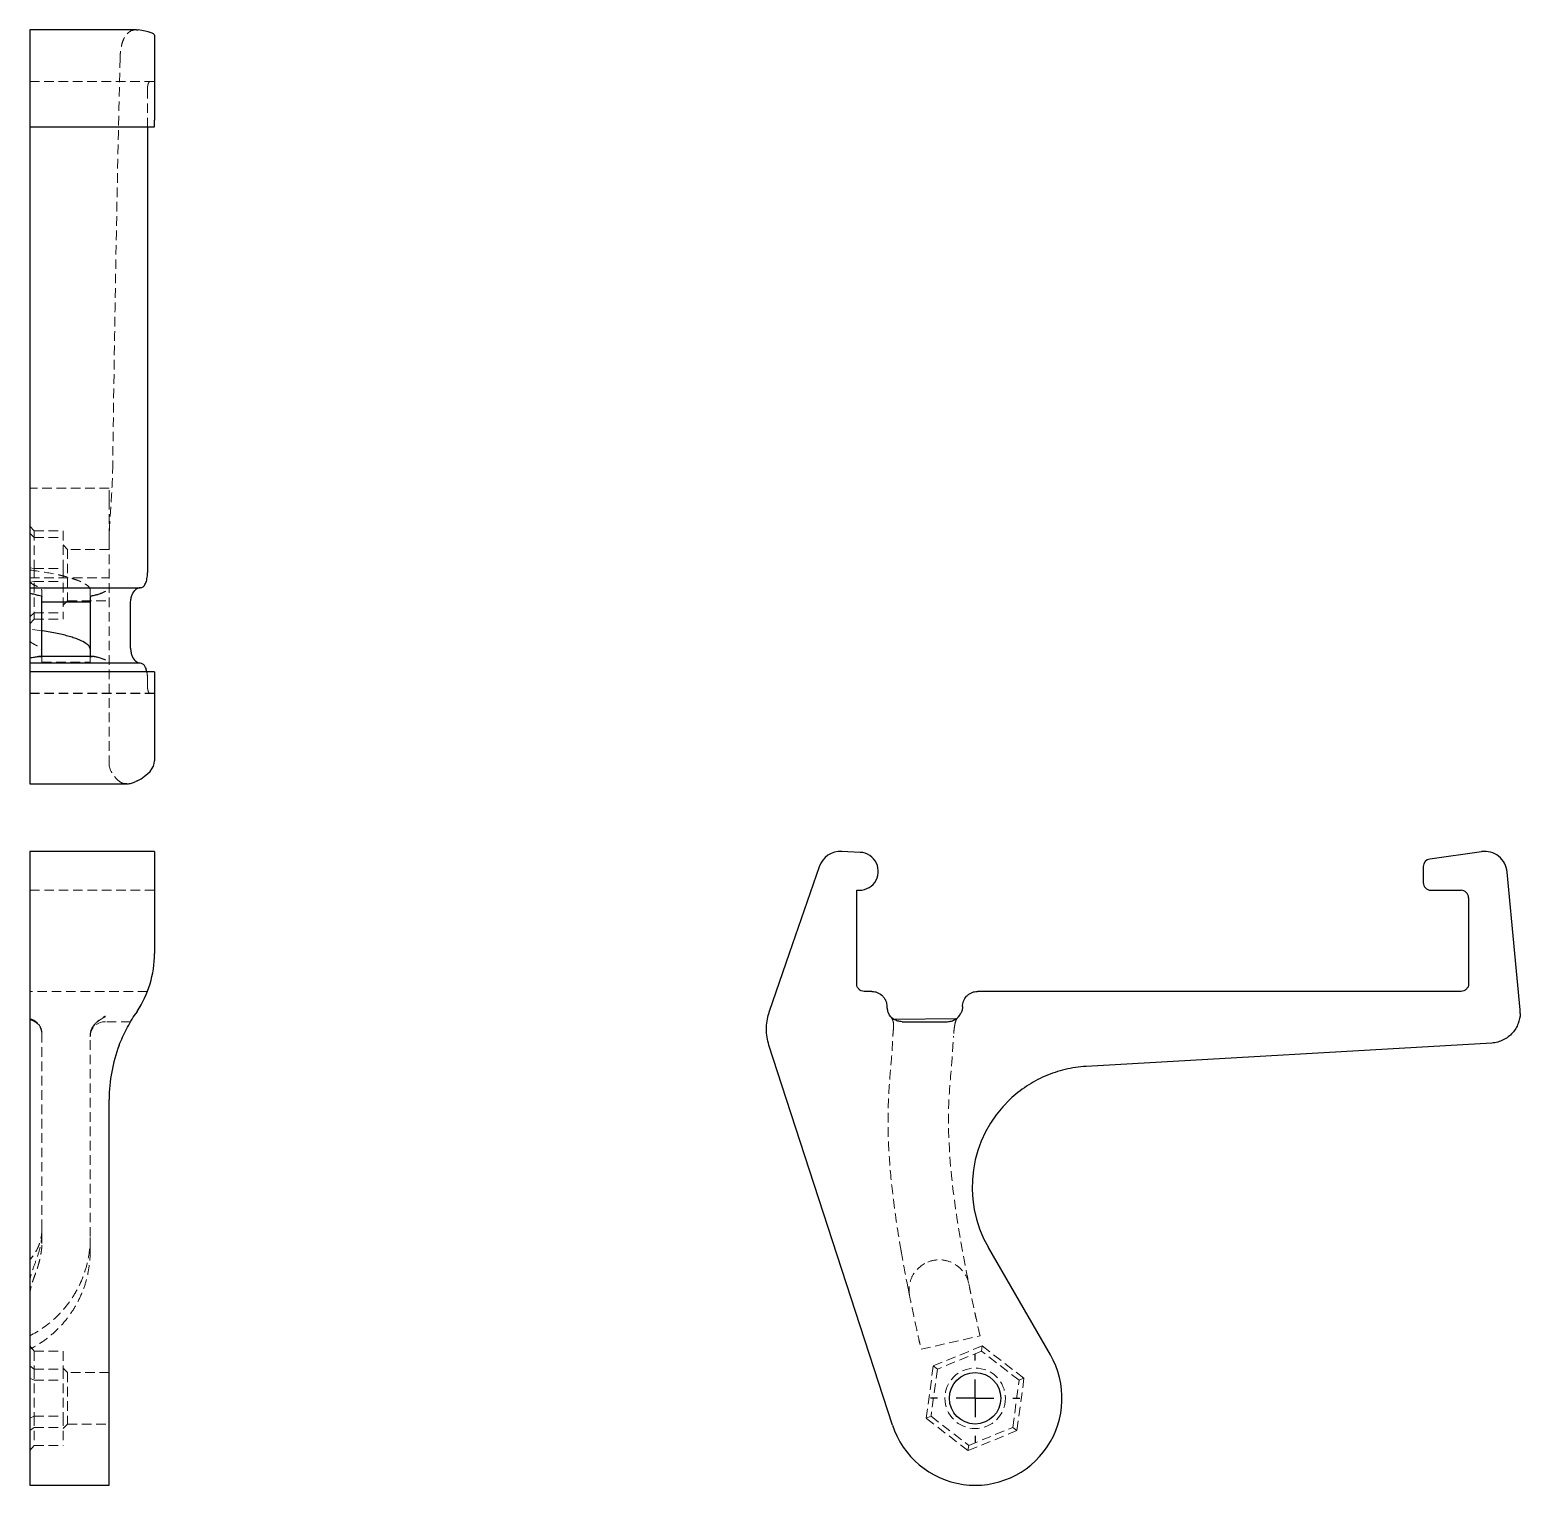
# Model space of a CAD drawing. Header units: millimetres. Extents: x 75 to 273, y 15 to 208.
import ezdxf

# ---------------------------------------------------------------- set-up
doc = ezdxf.new("R2010")
doc.units = ezdxf.units.MM
doc.linetypes.add('HIDDEN', pattern=[1.905, 1.27, -0.635])
doc.layers.add('10', color=7, linetype='Continuous')

# ---------------------------------------------------------------- blocks, each defined once
blk = doc.blocks.new('SW_CENTERMARKSYMBOL_0')
at = {"layer": '10', "color": 0}
for p, q in [((0, 5), (0, 5.91)), ((0, 0), (0, 2.5)), ((-5, 0), (-5.91, 0)), ((0, 0), (-2.5, 0)), ((0, 0), (0, -2.5)), ((0, 0), (2.5, 0)), ((5, 0), (5.91, 0)), ((0, -5), (0, -5.91))]:
    blk.add_line(p, q, dxfattribs=at)

msp = doc.modelspace()

# ---------------------------------------------------------------- linework, layer by layer
at = {"color": 7, "linetype": 'Continuous', "lineweight": 25}
for p, q in [((89.41, 208), (75.27, 208)), ((75.27, 208), (75.27, 207.98)), ((75.27, 207.98), (75.27, 206.28)), ((75.27, 206.28), (75.27, 202.86)), ((91.81, 207.29), (91.81, 206.28)), ((91.81, 206.28), (91.81, 202.86)), ((75.27, 202.86), (75.27, 196)), ((91.81, 202.86), (91.81, 196)), ((75.27, 196), (75.27, 195.14)), ((91.81, 195.14), (91.81, 196)), ((75.27, 195.14), (91.81, 195.14)), ((75.27, 195.14), (75.27, 136.01)), ((90.88, 195.14), (90.88, 136.01)), ((75.27, 136.01), (75.27, 134.01)), ((75.27, 134.01), (89.93, 134.01)), ((75.27, 134.01), (75.27, 133.49)), ((75.27, 133.27), (75.27, 124.72)), ((76.88, 124.88), (76.88, 132.84)), ((83.29, 132.82), (83.29, 132)), ((76.88, 132.15), (83.29, 132.15)), ((83.29, 132), (83.29, 125.99)), ((88.65, 125.99), (88.65, 132)), ((83.81, 124.88), (76.43, 124.88)), ((83.29, 125.99), (83.29, 124.88)), ((75.27, 124.43), (75.27, 123.99)), ((89.93, 123.99), (75.27, 123.99)), ((75.27, 123.99), (75.27, 122.83)), ((91.81, 122.83), (75.27, 122.83)), ((75.27, 122.83), (75.27, 120.45)), ((91.81, 122.83), (91.81, 120.45)), ((75.27, 120.45), (75.27, 118)), ((91.81, 120.45), (91.81, 118)), ((75.27, 118), (75.27, 115.01)), ((91.81, 118), (91.81, 115.01)), ((75.27, 115.01), (75.27, 108.38)), ((91.81, 115.01), (91.81, 111.03)), ((75.27, 108.38), (75.27, 108)), ((75.27, 108), (88.12, 108)), ((91.81, 99.02), (75.27, 99.02)), ((75.27, 99.02), (75.27, 97)), ((91.81, 99.02), (91.81, 97)), ((185.45, 98.9), (183, 99.02)), ((267.86, 98.99), (261, 98.02)), ((75.27, 97), (75.27, 77.79)), ((91.81, 97), (91.81, 85.48)), ((180.01, 97), (176.03, 85.48)), ((260.14, 97.03), (260.14, 94.89)), ((272.29, 85.48), (271.28, 96.3)), ((184.98, 85.48), (184.98, 93.89)), ((261.15, 93.89), (265.15, 93.89)), ((266.16, 92.89), (266.16, 85.48)), ((176.03, 85.48), (173.38, 77.79)), ((184.98, 81.46), (184.98, 85.48)), ((266.16, 85.48), (266.16, 81.46)), ((272.98, 78), (272.29, 85.48)), ((186.98, 80.46), (185.98, 80.46)), ((265.15, 80.46), (201.01, 80.46)), ((75.27, 77.79), (75.27, 73.33)), ((198.15, 76.82), (190.02, 76.72)), ((190.99, 76.45), (197, 76.45)), ((75.27, 73.33), (75.27, 22.94)), ((175.68, 66.15), (173.34, 73.33)), ((269.22, 73.62), (215.42, 70.52)), ((85.8, 22.94), (85.8, 66.15)), ((189.73, 22.94), (175.68, 66.15)), ((210.67, 32.26), (202.45, 46.49)), ((75.27, 22.94), (75.27, 14.98)), ((85.8, 14.98), (85.8, 22.94)), ((75.27, 14.98), (85.8, 14.98))]:
    msp.add_line(p, q, dxfattribs=at)
at = {"color": 7, "linetype": 'HIDDEN', "lineweight": 18}
for p, q in [((89.33, 208), (89.41, 208)), ((75.27, 201.16), (91.81, 201.16)), ((90.88, 200.15), (90.88, 195.14)), ((85.8, 147.21), (75.27, 147.21)), ((85.8, 145.67), (85.8, 147.21)), ((85.8, 145.67), (85.8, 140.31)), ((75.27, 142.17), (75.87, 141.53)), ((75.27, 141.23), (75.87, 140.68)), ((75.87, 141.53), (75.87, 136.54)), ((75.87, 141.53), (79.68, 141.53)), ((75.87, 140.68), (79.68, 140.68)), ((79.68, 141.53), (79.68, 136.54)), ((80.28, 139.09), (79.68, 139.7)), ((80.28, 139.09), (80.28, 132.28)), ((85.8, 139.09), (80.28, 139.09)), ((85.8, 140.31), (85.8, 110.68)), ((75.87, 136.54), (75.27, 136.63)), ((75.87, 136.54), (79.68, 136.54)), ((75.87, 136.54), (75.87, 130.69)), ((79.68, 136.54), (79.68, 130.69)), ((75.27, 135.31), (85.8, 135.31)), ((75.27, 134.74), (75.87, 134.84)), ((75.87, 134.84), (79.68, 134.84)), ((75.27, 130.14), (75.87, 130.69)), ((75.87, 130.69), (75.87, 129.84)), ((75.87, 130.69), (79.68, 130.69)), ((79.68, 131.68), (80.28, 132.28)), ((79.68, 130.69), (79.68, 129.84)), ((80.28, 132.28), (85.8, 132.28)), ((75.27, 129.2), (75.87, 129.84)), ((75.87, 129.84), (79.68, 129.84)), ((76.88, 128.31), (75.27, 128.52)), ((76.54, 124.88), (76.62, 124.87)), ((76.88, 124.8), (76.88, 124.88)), ((83.29, 124.88), (83.29, 124.79)), ((83.6, 124.87), (83.81, 124.87)), ((76.88, 124.14), (83.29, 124.14)), ((90.88, 121.98), (90.88, 120.98)), ((91.81, 120), (75.27, 120)), ((91.81, 119.98), (75.27, 119.98)), ((91.81, 93.91), (75.27, 93.91)), ((91.81, 93.89), (75.27, 93.89)), ((90.88, 80.46), (75.27, 80.46)), ((88.65, 76.45), (85.3, 76.45)), ((190.02, 76.72), (189.72, 76.72)), ((198.27, 76.82), (198.15, 76.82)), ((76.88, 74.76), (76.88, 74.85)), ((190.92, 45.75), (190.7, 47.04)), ((193.52, 33), (201.34, 34.79)), ((75.87, 32.76), (75.27, 33.45)), ((75.87, 32.76), (75.87, 30.37)), ((75.87, 32.76), (79.68, 32.76)), ((79.68, 32.76), (79.68, 30.37)), ((195.14, 30.79), (201.63, 33.45)), ((201.54, 32.76), (195.69, 30.37)), ((201.54, 32.76), (201.63, 33.45)), ((206.53, 28.89), (201.54, 32.76)), ((201.63, 33.45), (207.17, 29.16)), ((75.27, 30.79), (75.87, 30.37)), ((75.87, 30.37), (75.87, 24.11)), ((75.87, 30.37), (79.68, 30.37)), ((80.28, 29.91), (79.68, 30.51)), ((79.68, 30.37), (79.68, 24.11)), ((80.28, 29.91), (80.28, 23.09)), ((85.8, 29.91), (80.28, 29.91)), ((194.2, 23.85), (195.14, 30.79)), ((195.69, 30.37), (194.84, 24.11)), ((195.14, 30.79), (195.69, 30.37)), ((75.27, 29.16), (75.87, 28.89)), ((75.87, 28.89), (79.68, 28.89)), ((205.68, 22.64), (206.53, 28.89)), ((207.17, 29.16), (206.23, 22.21)), ((207.17, 29.16), (206.53, 28.89)), ((75.27, 23.85), (75.87, 24.11)), ((75.87, 24.11), (79.68, 24.11)), ((75.87, 24.11), (75.87, 20.25)), ((79.68, 24.11), (79.68, 20.25)), ((194.2, 23.85), (194.84, 24.11)), ((199.74, 19.56), (194.2, 23.85)), ((194.84, 24.11), (199.84, 20.25)), ((75.27, 22.21), (75.87, 22.64)), ((75.87, 22.64), (79.68, 22.64)), ((79.68, 22.49), (80.28, 23.09)), ((80.28, 23.09), (85.8, 23.09)), ((206.23, 22.21), (199.74, 19.56)), ((199.84, 20.25), (205.68, 22.64)), ((206.23, 22.21), (205.68, 22.64)), ((75.27, 19.56), (75.87, 20.25)), ((75.87, 20.25), (79.68, 20.25)), ((199.74, 19.56), (199.84, 20.25))]:
    msp.add_line(p, q, dxfattribs=at)
at = {"color": 7, "linetype": 'HIDDEN', "lineweight": 18, "flags": 128}
for points in [[(189.43, 77.19), (189.43, 77.19)], [(189.87, 75.74), (189.87, 75.74)], [(198.01, 76.13), (198.01, 76.13)], [(198.49, 77.11), (198.49, 77.11)]]:
    msp.add_lwpolyline(points, dxfattribs=at)
at = {"color": 7, "linetype": 'HIDDEN', "lineweight": 18}
msp.add_circle((200.69, 26.5), 4.01, dxfattribs=at)
at = {"color": 7, "linetype": 'Continuous', "lineweight": 25}
msp.add_circle((200.69, 26.5), 3.41, dxfattribs=at)
for centre, radius, start, end in [((182.85, 96.02), 3.01, 87.1753, 160.9729), ((185.33, 96.4), 2.51, 262.452, 87.1753), ((268.28, 96.02), 3.01, 5.3285, 98.0688), ((261.15, 97.03), 1, 98.0688, 180), ((182.85, 96.02), 3.01, 315, 315.5821), ((261.15, 94.89), 1, 180, 270), ((265.15, 92.89), 1, 0, 90), ((77.78, 85.48), 14.03, 326.7697, 0), ((105.84, 66.15), 20.04, 158.9949, 179.9999), ((216.34, 54.51), 16.04, 133.4672, 210), ((200.69, 26.5), 11.53, 198.0084, 30)]:
    msp.add_arc(centre, radius, start, end, dxfattribs=at)
at = {"color": 7, "linetype": 'HIDDEN', "lineweight": 18}
msp.add_arc((85.3, 74.45), 2, 90, 180, dxfattribs=at)
at = {"color": 7, "linetype": 'Continuous', "lineweight": 25}
for centre, ratio, start_param, end_param in [((77.78, 207.29), 0.093268, 0, 0.562093), ((77.78, 111.03), 0.344857, 5.703207, 6.283185)]:
    msp.add_ellipse(centre, major_axis=(14.03, 0), ratio=ratio, start_param=start_param, end_param=end_param, dxfattribs=at)
at = {"color": 7, "linetype": 'HIDDEN', "lineweight": 18}
for centre, major_axis, ratio, start_param, end_param in [((105.84, 74.72), (0, 347.13), 0.057743, 1.188498, 1.350974), ((105.84, 110.68), (20.04, 0), 0.325082, 3.141594, 3.5082)]:
    msp.add_ellipse(centre, major_axis=major_axis, ratio=ratio, start_param=start_param, end_param=end_param, dxfattribs=at)
for points, knots in [([(89.33, 208), (89.03, 207.99), (88.75, 207.9), (88.37, 207.65), (88.25, 207.54), (88.03, 207.29), (87.93, 207.15), (87.74, 206.81), (87.66, 206.62), (87.52, 206.21), (87.46, 205.99), (87.36, 205.52), (87.32, 205.27), (87.27, 204.76), (87.25, 204.49), (87.24, 204.22)], [0, 0, 0, 0, 0.25, 0.25, 0.375, 0.375, 0.5, 0.5, 0.625, 0.625, 0.75, 0.75, 0.875, 0.875, 1, 1, 1, 1]), ([(91.22, 201.16), (91.19, 201.16), (91.15, 201.13), (91.07, 201.03), (91.03, 200.96), (90.96, 200.78), (90.93, 200.67), (90.89, 200.42), (90.88, 200.29), (90.88, 200.15)], [0, 0, 0, 0, 0.25, 0.25, 0.5, 0.5, 0.75, 0.75, 1, 1, 1, 1]), ([(86.28, 150.42), (86.27, 149.47), (86.24, 148.54), (86.17, 147.18), (86.15, 146.73), (86.09, 145.85), (86.06, 145.4), (85.98, 144.11), (85.92, 143.29), (85.83, 141.73), (85.8, 141), (85.8, 140.31)], [0, 0, 0, 0, 0.25, 0.25, 0.375, 0.375, 0.5, 0.5, 0.75, 0.75, 1, 1, 1, 1]), ([(75.27, 136.34), (76.49, 136.2), (77.59, 136.02), (78.83, 135.77), (79.07, 135.72), (79.53, 135.61), (79.76, 135.56), (80.39, 135.39), (80.78, 135.28), (81.3, 135.1), (81.47, 135.04), (81.78, 134.92), (81.93, 134.86), (82.33, 134.67), (82.56, 134.55), (82.92, 134.3), (83.06, 134.18), (83.24, 133.93), (83.29, 133.81), (83.29, 133.7)], [0, 0, 0, 0, 0.25, 0.25, 0.3125, 0.3125, 0.375, 0.375, 0.5, 0.5, 0.5625, 0.5625, 0.625, 0.625, 0.75, 0.75, 0.875, 0.875, 1, 1, 1, 1]), ([(75.27, 134.86), (75.27, 134.74), (75.41, 134.62), (75.78, 134.4), (76, 134.3), (76.39, 134.09), (76.56, 133.99), (76.81, 133.78), (76.88, 133.68), (76.88, 133.58)], [0, 0, 0, 0, 0.25, 0.25, 0.5, 0.5, 0.75, 0.75, 1, 1, 1, 1]), ([(76.88, 132.95), (76.88, 133), (76.88, 133.19), (76.88, 133.42), (76.88, 133.58)], [0, 0, 0, 0, 0.288913, 1, 1, 1, 1]), ([(83.29, 133.7), (83.29, 133.46), (83.29, 133.16), (83.29, 132.96), (83.29, 132.93)], [0, 0, 0, 0, 0.828144, 1, 1, 1, 1]), ([(75.27, 127), (75.27, 126.99), (75.28, 126.96), (75.29, 126.92), (75.32, 126.88), (75.35, 126.84), (75.4, 126.79), (75.45, 126.75), (75.52, 126.7), (75.6, 126.65), (75.73, 126.57), (75.89, 126.49), (76.05, 126.4), (76.22, 126.32), (76.37, 126.23), (76.53, 126.13), (76.66, 126.03), (76.75, 125.94), (76.82, 125.86), (76.87, 125.78), (76.87, 125.73), (76.88, 125.7)], [0, 0, 0, 0, 0.027085, 0.055283, 0.084636, 0.11518, 0.146945, 0.179956, 0.214232, 0.249789, 0.302428, 0.374836, 0.448665, 0.500051, 0.581206, 0.658783, 0.732965, 0.80395, 0.871955, 0.937219, 1, 1, 1, 1]), ([(76.62, 124.87), (76.7, 124.86), (76.77, 124.84), (76.85, 124.82), (76.88, 124.8), (76.88, 124.79)], [0, 0, 0, 0, 0.5, 0.5, 1, 1, 1, 1]), ([(76.88, 124.14), (76.88, 124.14), (76.88, 124.15), (76.88, 124.21), (76.88, 124.29), (76.88, 124.4), (76.88, 124.53), (76.88, 124.65), (76.88, 124.73), (76.88, 124.77), (76.88, 124.79)], [0, 0, 0, 0, 0.145251, 0.278955, 0.397155, 0.543488, 0.66956, 0.78224, 0.888529, 1, 1, 1, 1]), ([(83.29, 124.78), (83.29, 124.79), (83.32, 124.81), (83.42, 124.84), (83.5, 124.86), (83.6, 124.87)], [0, 0, 0, 0, 0.5, 0.5, 1, 1, 1, 1]), ([(83.29, 124.14), (83.29, 124.14), (83.29, 124.14), (83.29, 124.19), (83.29, 124.27), (83.29, 124.38), (83.29, 124.52), (83.29, 124.64), (83.29, 124.72), (83.29, 124.76), (83.29, 124.78)], [0, 0, 0, 0, 0.115128, 0.255202, 0.378914, 0.531626, 0.662545, 0.778806, 0.887591, 1, 1, 1, 1]), ([(90.88, 121.98), (90.88, 122.2), (90.87, 122.5), (90.81, 122.76), (90.8, 122.83)], [0, 0, 0, 0, 0.712522, 1, 1, 1, 1]), ([(90.88, 120.98), (90.88, 120.84), (90.89, 120.71), (90.93, 120.46), (90.96, 120.35), (91.03, 120.17), (91.07, 120.1), (91.14, 120), (91.19, 119.98), (91.22, 119.98)], [0, 0, 0, 0, 0.25, 0.25, 0.5, 0.5, 0.75, 0.75, 1, 1, 1, 1]), ([(87.13, 108.34), (87.29, 108.23), (87.58, 108.03), (87.95, 108.02), (88.12, 108.02)], [0, 0, 0, 0, 0.542334, 1, 1, 1, 1]), ([(83.6, 75.74), (83.63, 75.78), (83.67, 75.85), (83.74, 75.95), (83.82, 76.05), (83.91, 76.15), (84, 76.25), (84.1, 76.35), (84.19, 76.44), (84.3, 76.53), (84.44, 76.65), (84.65, 76.8), (84.95, 77), (85.17, 77.12), (85.3, 77.19)], [0, 0, 0, 0, 0.054174, 0.109204, 0.165131, 0.221976, 0.279748, 0.338448, 0.398076, 0.458631, 0.520119, 0.645349, 0.805375, 1, 1, 1, 1]), ([(89.93, 78.46), (89.89, 78.39), (89.81, 78.26), (89.69, 78.07), (89.58, 77.89), (89.51, 77.78), (89.47, 77.73)], [0, 0, 0, 0, 0.258449, 0.51876, 0.784784, 1, 1, 1, 1]), ([(189.87, 75.74), (189.88, 75.78), (189.88, 75.85), (189.88, 75.95), (189.88, 76.05), (189.87, 76.15), (189.86, 76.25), (189.84, 76.35), (189.82, 76.44), (189.79, 76.53), (189.75, 76.65), (189.68, 76.8), (189.58, 77), (189.49, 77.12), (189.43, 77.19)], [0, 0, 0, 0, 0.054174, 0.109204, 0.165131, 0.221976, 0.279748, 0.338448, 0.398076, 0.458631, 0.520119, 0.645349, 0.805375, 1, 1, 1, 1]), ([(75.27, 76.82), (75.5, 76.77), (75.71, 76.69), (76.1, 76.45), (76.27, 76.31), (76.42, 76.13)], [0, 0, 0, 0, 0.5, 0.5, 1, 1, 1, 1]), ([(75.27, 76.72), (75.42, 76.69), (75.55, 76.65), (75.81, 76.53), (75.93, 76.46), (76.16, 76.3), (76.27, 76.2), (76.46, 75.99), (76.55, 75.87), (76.62, 75.74)], [0, 0, 0, 0, 0.25, 0.25, 0.5, 0.5, 0.75, 0.75, 1, 1, 1, 1]), ([(76.42, 76.13), (76.57, 75.95), (76.68, 75.75), (76.84, 75.31), (76.88, 75.08), (76.88, 74.85)], [0, 0, 0, 0, 0.5, 0.5, 1, 1, 1, 1]), ([(76.62, 75.74), (76.7, 75.59), (76.77, 75.43), (76.85, 75.1), (76.88, 74.93), (76.88, 74.76)], [0, 0, 0, 0, 0.5, 0.5, 1, 1, 1, 1]), ([(83.94, 76.13), (83.74, 75.91), (83.58, 75.66), (83.41, 75.26), (83.37, 75.12), (83.31, 74.83), (83.29, 74.68), (83.29, 74.53)], [0, 0, 0, 0, 0.5, 0.5, 0.75, 0.75, 1, 1, 1, 1]), ([(83.29, 74.63), (83.29, 74.83), (83.32, 75.02), (83.42, 75.39), (83.5, 75.58), (83.6, 75.74)], [0, 0, 0, 0, 0.5, 0.5, 1, 1, 1, 1]), ([(85.3, 77.11), (85.23, 77.08), (85.11, 77.01), (84.92, 76.91), (84.76, 76.8), (84.56, 76.67), (84.35, 76.51), (84.13, 76.33), (84, 76.19), (83.94, 76.13)], [0, 0, 0, 0, 0.145164, 0.249976, 0.38187, 0.501095, 0.677498, 0.843851, 1, 1, 1, 1]), ([(189.78, 74.63), (189.79, 74.83), (189.81, 75.02), (189.84, 75.39), (189.86, 75.58), (189.87, 75.74)], [0, 0, 0, 0, 0.5, 0.5, 1, 1, 1, 1]), ([(198.01, 76.13), (197.97, 75.91), (197.93, 75.66), (197.88, 75.26), (197.87, 75.12), (197.84, 74.83), (197.83, 74.68), (197.82, 74.53)], [0, 0, 0, 0, 0.5, 0.5, 0.75, 0.75, 1, 1, 1, 1]), ([(198.49, 77.11), (198.46, 77.08), (198.4, 77.01), (198.33, 76.91), (198.26, 76.8), (198.18, 76.67), (198.11, 76.51), (198.05, 76.33), (198.02, 76.19), (198.01, 76.13)], [0, 0, 0, 0, 0.145164, 0.249976, 0.38187, 0.501095, 0.677498, 0.843851, 1, 1, 1, 1]), ([(76.88, 47.04), (76.88, 49.46), (76.88, 51.64), (76.88, 55.59), (76.88, 60.88), (76.88, 64.55), (76.88, 68.45), (76.88, 69.9), (76.88, 71.8), (76.88, 72.38), (76.88, 73.54), (76.88, 74.1), (76.88, 74.76)], [0, 0, 0, 0, 0.125, 0.125, 0.25, 0.5, 0.5, 0.75, 0.75, 0.875, 0.875, 1, 1, 1, 1]), ([(83.29, 46.04), (83.29, 48.54), (83.29, 50.8), (83.29, 54.89), (83.29, 60.37), (83.29, 64.17), (83.29, 68.21), (83.29, 69.71), (83.29, 71.65), (83.29, 72.24), (83.29, 73.41), (83.29, 73.97), (83.29, 74.62)], [0, 0, 0, 0, 0.125, 0.125, 0.25, 0.5, 0.5, 0.75, 0.75, 0.875, 0.875, 1, 1, 1, 1]), ([(190.87, 46.04), (190.44, 48.54), (190.1, 50.8), (189.59, 54.89), (189.08, 60.37), (189.11, 64.17), (189.29, 68.21), (189.43, 69.71), (189.6, 71.65), (189.65, 72.24), (189.72, 73.41), (189.74, 73.97), (189.78, 74.62)], [0, 0, 0, 0, 0.125, 0.125, 0.25, 0.5, 0.5, 0.75, 0.75, 0.875, 0.875, 1, 1, 1, 1]), ([(198.7, 47.82), (197.46, 55.08), (196.87, 64.59), (197.6, 70.08), (197.73, 73.41), (197.82, 74.53)], [0.0830654, 0.0830654, 0.0830654, 0.0830654, 0.2459153, 0.4098589, 0.5178609, 0.5178609, 0.5178609, 0.5178609]), ([(76.88, 48.97), (76.87, 48.73), (76.86, 48.31), (76.76, 47.74), (76.65, 47.31), (76.53, 46.94), (76.38, 46.54), (76.14, 46.05), (75.78, 45.46), (75.45, 45.07), (75.27, 44.86)], [0, 0, 0, 0, 0.162212, 0.290996, 0.387446, 0.457403, 0.546968, 0.667275, 0.818279, 1, 1, 1, 1]), ([(75.27, 41.66), (75.27, 42.25), (75.41, 42.82), (75.78, 43.94), (76, 44.49), (76.39, 45.61), (76.56, 46.17), (76.81, 47.33), (76.88, 47.91), (76.88, 48.51)], [0, 0, 0, 0, 0.25, 0.25, 0.5, 0.5, 0.75, 0.75, 1, 1, 1, 1]), ([(75.27, 34.79), (76.49, 35.41), (77.59, 36.18), (78.83, 37.33), (79.07, 37.56), (79.53, 38.05), (79.76, 38.3), (80.39, 39.08), (80.78, 39.62), (81.3, 40.47), (81.47, 40.76), (81.78, 41.36), (81.93, 41.66), (82.33, 42.58), (82.56, 43.21), (82.92, 44.49), (83.06, 45.14), (83.24, 46.47), (83.29, 47.14), (83.29, 47.82)], [0, 0, 0, 0, 0.25, 0.25, 0.3125, 0.3125, 0.375, 0.375, 0.5, 0.5, 0.5625, 0.5625, 0.625, 0.625, 0.75, 0.75, 0.875, 0.875, 1, 1, 1, 1]), ([(201.34, 34.79), (201.2, 35.41), (201.02, 36.18), (200.77, 37.33), (200.72, 37.56), (200.61, 38.05), (200.56, 38.3), (200.39, 39.08), (200.28, 39.62), (200.1, 40.47), (200.04, 40.76), (199.92, 41.36), (199.86, 41.66), (199.67, 42.58), (199.55, 43.21), (199.3, 44.49), (199.18, 45.14), (198.93, 46.47), (198.81, 47.14), (198.7, 47.82)], [0, 0, 0, 0, 0.25, 0.25, 0.3125, 0.3125, 0.375, 0.375, 0.5, 0.5, 0.5625, 0.5625, 0.625, 0.625, 0.75, 0.75, 0.875, 0.875, 1, 1, 1, 1]), ([(75.27, 40.06), (75.27, 40.13), (75.28, 40.26), (75.29, 40.46), (75.32, 40.67), (75.35, 40.89), (75.4, 41.11), (75.45, 41.34), (75.52, 41.58), (75.6, 41.86), (75.73, 42.23), (75.89, 42.68), (76.05, 43.12), (76.22, 43.59), (76.37, 44.07), (76.53, 44.61), (76.66, 45.13), (76.75, 45.63), (76.82, 46.11), (76.87, 46.58), (76.87, 46.89), (76.88, 47.04)], [0, 0, 0, 0, 0.027085, 0.055283, 0.084636, 0.11518, 0.146945, 0.179956, 0.214232, 0.249789, 0.302428, 0.374836, 0.448665, 0.500051, 0.581206, 0.658783, 0.732965, 0.80395, 0.871955, 0.937219, 1, 1, 1, 1]), ([(83.29, 46.04), (83.29, 44.69), (83.11, 43.36), (82.56, 41.42), (82.33, 40.79), (81.79, 39.57), (81.49, 38.98), (80.79, 37.85), (80.39, 37.29), (79.54, 36.26), (79.08, 35.77), (78.1, 34.87), (77.57, 34.44), (76.46, 33.67), (75.88, 33.31), (75.27, 33)], [0, 0, 0, 0, 0.25, 0.25, 0.375, 0.375, 0.5, 0.5, 0.625, 0.625, 0.75, 0.75, 0.875, 0.875, 1, 1, 1, 1]), ([(190.87, 46.04), (191.11, 44.69), (191.35, 43.36), (191.73, 41.42), (191.86, 40.79), (192.1, 39.57), (192.22, 38.98), (192.46, 37.85), (192.58, 37.29), (192.8, 36.26), (192.91, 35.77), (193.11, 34.87), (193.2, 34.44), (193.37, 33.67), (193.45, 33.31), (193.52, 33)], [0, 0, 0, 0, 0.25, 0.25, 0.375, 0.375, 0.5, 0.5, 0.625, 0.625, 0.75, 0.75, 0.875, 0.875, 1, 1, 1, 1]), ([(192, 40.06), (191.91, 40.51), (191.9, 40.98), (192.03, 41.9), (192.17, 42.34), (192.83, 43.56), (193.56, 44.22), (194.41, 44.57)], [0, 0, 0, 0, 0.25, 0.25, 0.5, 0.5, 1, 1, 1, 1]), ([(194.41, 44.57), (194.95, 44.79), (195.54, 44.89), (196.72, 44.83), (197.3, 44.67), (198.33, 44.11), (198.79, 43.72), (199.49, 42.78), (199.74, 42.23), (199.86, 41.65)], [0, 0, 0, 0, 0.25, 0.25, 0.5, 0.5, 0.75, 0.75, 1, 1, 1, 1]), ([(192, 40.06), (191.95, 40.34), (191.83, 40.93), (191.71, 41.55), (191.64, 41.88), (191.64, 41.91)], [0, 0, 0, 0, 0.438549, 0.95135, 1, 1, 1, 1])]:
    msp.add_open_spline(points, degree=3, knots=knots, dxfattribs=at)
at = {"color": 7, "linetype": 'Continuous', "lineweight": 25}
for points, knots in [([(89.41, 208), (89.44, 208), (89.53, 208), (89.61, 207.99), (89.65, 207.98)], [0, 0, 0, 0, 0.4243458, 1, 1, 1, 1]), ([(89.93, 134.01), (90.07, 134.01), (90.2, 134.05), (90.43, 134.23), (90.54, 134.37), (90.66, 134.64), (90.7, 134.74), (90.77, 134.96), (90.79, 135.08), (90.84, 135.33), (90.86, 135.46), (90.88, 135.73), (90.88, 135.87), (90.88, 136.01)], [0, 0, 0, 0, 0.25, 0.25, 0.5, 0.5, 0.625, 0.625, 0.75, 0.75, 0.875, 0.875, 1, 1, 1, 1]), ([(75.27, 133.27), (75.5, 133.24), (75.71, 133.19), (76.1, 133.09), (76.27, 133.04), (76.42, 133.01)], [0, 0, 0, 0, 0.5, 0.5, 1, 1, 1, 1]), ([(76.42, 133.01), (76.57, 132.97), (76.68, 132.94), (76.84, 132.89), (76.88, 132.87), (76.88, 132.85)], [0, 0, 0, 0, 0.5, 0.5, 1, 1, 1, 1]), ([(83.94, 133.01), (83.74, 132.97), (83.58, 132.93), (83.41, 132.88), (83.37, 132.87), (83.31, 132.84), (83.29, 132.83), (83.29, 132.82)], [0, 0, 0, 0, 0.5, 0.5, 0.75, 0.75, 1, 1, 1, 1]), ([(85.3, 133.49), (85.23, 133.46), (85.11, 133.4), (84.92, 133.33), (84.76, 133.26), (84.56, 133.18), (84.35, 133.11), (84.13, 133.05), (84, 133.02), (83.94, 133.01)], [0, 0, 0, 0, 0.145164, 0.249976, 0.38187, 0.501095, 0.677498, 0.843851, 1, 1, 1, 1]), ([(88.65, 132), (88.65, 132.2), (88.67, 132.39), (88.73, 132.75), (88.78, 132.92), (88.96, 133.38), (89.13, 133.62), (89.33, 133.77)], [0, 0, 0, 0, 0.25, 0.25, 0.5, 0.5, 1, 1, 1, 1]), ([(89.93, 134.01), (89.83, 134.01), (89.73, 133.99), (89.54, 133.91), (89.43, 133.85), (89.33, 133.77)], [0, 0, 0, 0, 0.5, 0.5, 1, 1, 1, 1]), ([(83.29, 125.87), (83.26, 125.99), (83.21, 126.24), (82.72, 126.65), (82.02, 127.02), (81.23, 127.32), (80.31, 127.61), (79.22, 127.88), (77.97, 128.13), (77.29, 128.25), (76.9, 128.3), (76.88, 128.31)], [0, 0, 0, 0, 0.1447129, 0.2923215, 0.4651919, 0.5542143, 0.6432368, 0.8161291, 0.9051599, 0.9941908, 1, 1, 1, 1]), ([(75.27, 124.72), (75.38, 124.73), (75.6, 124.75), (75.9, 124.8), (76.18, 124.85), (76.38, 124.88), (76.5, 124.88), (76.54, 124.88), (76.54, 124.88)], [0, 0, 0, 0, 0.211072, 0.42841, 0.639418, 0.856852, 0.971176, 1, 1, 1, 1]), ([(83.81, 124.87), (83.86, 124.87), (84.03, 124.87), (84.53, 124.74), (85, 124.55), (85.3, 124.43)], [0, 0, 0, 0, 0.119863, 0.436325, 1, 1, 1, 1]), ([(88.65, 125.99), (88.65, 125.8), (88.67, 125.61), (88.73, 125.24), (88.78, 125.07), (88.96, 124.61), (89.13, 124.37), (89.33, 124.22)], [0, 0, 0, 0, 0.25, 0.25, 0.5, 0.5, 1, 1, 1, 1]), ([(89.93, 123.99), (89.83, 123.99), (89.73, 124.01), (89.54, 124.08), (89.43, 124.14), (89.33, 124.22)], [0, 0, 0, 0, 0.5, 0.5, 1, 1, 1, 1]), ([(90.8, 122.83), (90.78, 122.95), (90.72, 123.26), (90.54, 123.63), (90.27, 123.93), (90.04, 123.97), (89.93, 123.99)], [0, 0, 0, 0, 0.156402, 0.423876, 0.70755, 1, 1, 1, 1]), ([(88.12, 108.02), (88.16, 108.01), (88.35, 107.98), (88.76, 108.08), (89.14, 108.22), (89.33, 108.3)], [0, 0, 0, 0, 0.103523, 0.548489, 1, 1, 1, 1]), ([(185.98, 80.46), (185.84, 80.46), (185.71, 80.49), (185.46, 80.59), (185.35, 80.67), (185.17, 80.86), (185.1, 80.97), (185, 81.2), (184.98, 81.33), (184.98, 81.46)], [0, 0, 0, 0, 0.25, 0.25, 0.5, 0.5, 0.75, 0.75, 1, 1, 1, 1]), ([(266.16, 81.46), (266.16, 81.33), (266.13, 81.21), (266.03, 80.97), (265.96, 80.86), (265.78, 80.67), (265.67, 80.59), (265.42, 80.49), (265.29, 80.46), (265.15, 80.46)], [0, 0, 0, 0, 0.25, 0.25, 0.5, 0.5, 0.75, 0.75, 1, 1, 1, 1]), ([(186.98, 80.46), (187.12, 80.46), (187.26, 80.45), (187.53, 80.39), (187.66, 80.35), (188.04, 80.18), (188.26, 80.02), (188.53, 79.73), (188.61, 79.63), (188.75, 79.41), (188.81, 79.29), (188.9, 79.06), (188.93, 78.94), (188.97, 78.7), (188.99, 78.58), (188.99, 78.46)], [0, 0, 0, 0, 0.125, 0.125, 0.25, 0.25, 0.5, 0.5, 0.625, 0.625, 0.75, 0.75, 0.875, 0.875, 1, 1, 1, 1]), ([(199.01, 78.46), (199.01, 78.7), (199.05, 78.94), (199.23, 79.41), (199.37, 79.63), (199.64, 79.92), (199.74, 80.01), (199.96, 80.17), (200.08, 80.24), (200.33, 80.35), (200.46, 80.39), (200.73, 80.45), (200.87, 80.46), (201.01, 80.46)], [0, 0, 0, 0, 0.25, 0.25, 0.5, 0.5, 0.625, 0.625, 0.75, 0.75, 0.875, 0.875, 1, 1, 1, 1]), ([(87.13, 73.33), (87.41, 74.05), (87.73, 74.77), (88.29, 75.83), (88.49, 76.19), (88.9, 76.86), (89.11, 77.2), (89.33, 77.52)], [0, 0, 0, 0, 0.5, 0.5, 0.75, 0.75, 1, 1, 1, 1]), ([(173.34, 73.33), (173.11, 74.05), (173, 74.77), (173, 75.83), (173.03, 76.19), (173.13, 76.86), (173.2, 77.2), (173.3, 77.52)], [0, 0, 0, 0, 0.5, 0.5, 0.75, 0.75, 1, 1, 1, 1]), ([(188.99, 78.46), (188.99, 78.29), (189.01, 78.13), (189.08, 77.82), (189.14, 77.66), (189.22, 77.52)], [0, 0, 0, 0, 0.5, 0.5, 1, 1, 1, 1]), ([(190.99, 76.45), (190.8, 76.45), (190.61, 76.48), (190.24, 76.59), (190.07, 76.66), (189.61, 76.96), (189.37, 77.23), (189.22, 77.52)], [0, 0, 0, 0, 0.25, 0.25, 0.5, 0.5, 1, 1, 1, 1]), ([(197, 76.45), (197.2, 76.45), (197.39, 76.48), (197.75, 76.59), (197.92, 76.66), (198.38, 76.96), (198.62, 77.23), (198.77, 77.52)], [0, 0, 0, 0, 0.25, 0.25, 0.5, 0.5, 1, 1, 1, 1]), ([(199.01, 78.46), (199.01, 78.29), (198.99, 78.13), (198.91, 77.82), (198.85, 77.66), (198.77, 77.52)], [0, 0, 0, 0, 0.5, 0.5, 1, 1, 1, 1]), ([(273, 77.52), (272.99, 77.07), (272.9, 76.63), (272.65, 75.97), (272.54, 75.75), (272.29, 75.34), (272.15, 75.14), (271.81, 74.77), (271.62, 74.59), (271.21, 74.28), (270.99, 74.14), (270.52, 73.91), (270.27, 73.82), (269.76, 73.68), (269.49, 73.64), (269.22, 73.62)], [0, 0, 0, 0, 0.25, 0.25, 0.375, 0.375, 0.5, 0.5, 0.625, 0.625, 0.75, 0.75, 0.875, 0.875, 1, 1, 1, 1]), ([(215.42, 70.52), (214.47, 70.46), (213.54, 70.33), (212.18, 70), (211.73, 69.87), (210.85, 69.58), (210.4, 69.41), (209.11, 68.85), (208.29, 68.4), (206.73, 67.38), (206, 66.8), (205.31, 66.15)], [0, 0, 0, 0, 0.25, 0.25, 0.375, 0.375, 0.5, 0.5, 0.75, 0.75, 1, 1, 1, 1])]:
    msp.add_open_spline(points, degree=3, knots=knots, dxfattribs=at)
for points in [[(75.27, 133.49), (75.27, 133.41), (75.27, 133.34), (75.27, 133.27)], [(75.27, 124.72), (75.27, 124.65), (75.27, 124.55), (75.27, 124.43)], [(89.52, 108.38), (89.46, 108.35), (89.4, 108.32), (89.33, 108.3)], [(89.52, 77.79), (89.46, 77.7), (89.4, 77.61), (89.33, 77.52)], [(173.38, 77.79), (173.35, 77.7), (173.32, 77.61), (173.3, 77.52)], [(273, 77.52), (273, 77.67), (273, 77.83), (272.98, 78)]]:
    msp.add_open_spline(points, degree=3, dxfattribs=at)

# ---------------------------------------------------------------- block references
at = {"layer": '10'}
msp.add_blockref('SW_CENTERMARKSYMBOL_0', (200.69, 26.5), dxfattribs=at)

doc.saveas('drawing.dxf')
